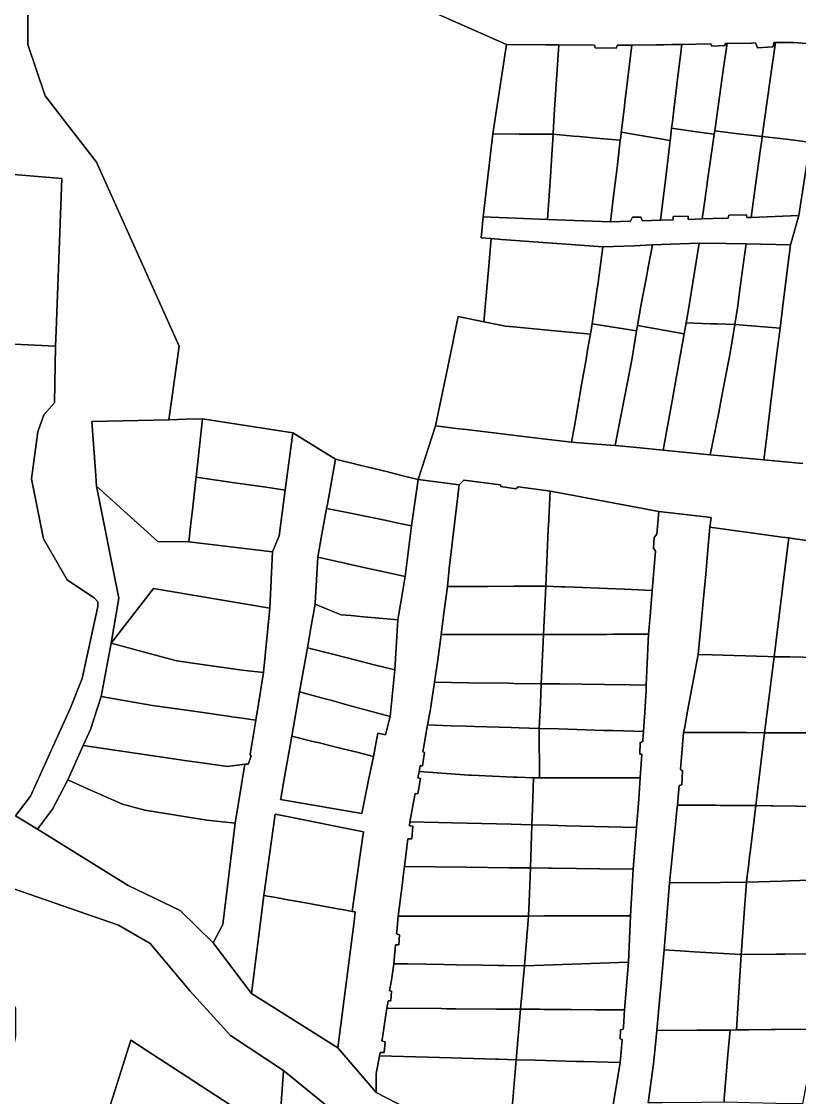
# Model space of a CAD drawing. Header units: inches. Extents: x 469561 to 471650, y 1000291 to 1003909.
# Drawn here: x 470104.8 to 470271.3, y 1002006.8 to 1002237.2 of the extents above; entities that cross this region are included whole.
import ezdxf

# ---------------------------------------------------------------- set-up
doc = ezdxf.new("R2010")
doc.units = ezdxf.units.IN
doc.header["$MEASUREMENT"] = 0
doc.layers.add('Gulele_10_08_New_Parcel', color=7, linetype='Continuous')

msp = doc.modelspace()

# ---------------------------------------------------------------- linework, layer by layer
at = {"layer": 'Gulele_10_08_New_Parcel'}
for points in [[(470106.0008, 1002258.5528), (470106.1759, 1002232.2769), (470109.8546, 1002221.241), (470120.8904, 1002207.0521), (470138.5829, 1002167.6382), (470136.3769, 1002151.9128), (470119.8862, 1002151.5084), (470120.6456, 1002140.9829), (470120.8817, 1002137.7104), (470125.6289, 1002113.7012), (470123.9652, 1002104.0712), (470121.8671, 1002092.6177), (470119.5447, 1002085.599), (470117.9852, 1002082.1286), (470114.7022, 1002074.8227), (470111.4486, 1002068.5138), (470108.2284, 1002064.2257), (470103.5434, 1002067.1297), (470106.7016, 1002071.3352), (470115.3233, 1002090.2178), (470117.7675, 1002096.5243), (470121.1767, 1002111.8938), (470121.1601, 1002112.901), (470120.426, 1002113.7259), (470114.5919, 1002117.6542), (470109.4887, 1002126.3828), (470106.9587, 1002139.2874), (470108.2681, 1002149.2858), (470109.5889, 1002152.9627), (470111.8673, 1002155.4981), (470112.0785, 1002167.6314), (470112.2044, 1002170.9335), (470113.4474, 1002203.5314), (470090.173, 1002205.474)], [(470155.5746, 1002255.7501), (470208.6057, 1002232.262), (470205.7076, 1002213.0865), (470203.6273, 1002195.3173), (470203.1854, 1002190.8662), (470205.3371, 1002190.6963), (470204.7464, 1002183.9745), (470203.7712, 1002172.8767), (470198.2992, 1002173.9984), (470197.4393, 1002169.8588), (470197.1251, 1002168.3462), (470194.9147, 1002157.7055), (470193.4336, 1002150.5752), (470189.6911, 1002139.125), (470186.7504, 1002139.8481), (470184.0204, 1002140.5195), (470183.2075, 1002140.7194), (470178.7438, 1002141.8171), (470176.9348, 1002142.2619), (470172.0478, 1002143.4637), (470162.8628, 1002149.0784), (470143.5768, 1002152.0894), (470140.0218, 1002152.0022), (470136.3769, 1002151.9128), (470138.5829, 1002167.6382), (470120.8904, 1002207.0521), (470109.8546, 1002221.241), (470106.1759, 1002232.2769), (470106.0008, 1002258.5528)], [(470275.7099, 1002232.2626), (470270.0651, 1002232.6652), (470269.4977, 1002232.7057), (470266.1744, 1002232.6438), (470265.8766, 1002232.6382), (470265.7054, 1002231.7282), (470262.356, 1002231.5584), (470261.9546, 1002232.5651), (470261.0027, 1002232.5474), (470255.8463, 1002232.4513), (470255.4469, 1002232.4439), (470255.4452, 1002232.0041), (470252.5941, 1002231.898), (470252.353, 1002232.3862), (470246.1284, 1002232.2703), (470245.886, 1002232.2658), (470243.938, 1002232.2295), (470242.2698, 1002232.1984), (470240.7002, 1002232.1691), (470235.4356, 1002232.071), (470232.4008, 1002232.0926), (470232.1054, 1002231.474), (470227.6113, 1002231.5376), (470227.4409, 1002232.1279), (470219.805, 1002232.1823), (470219.0692, 1002232.1875), (470217.0442, 1002232.2019), (470208.6057, 1002232.262), (470155.5746, 1002255.7501)], [(470272.0337, 1002142.5172), (470263.6929, 1002143.3113), (470264.2526, 1002147.8461), (470265.1459, 1002155.0835), (470266.2904, 1002164.356), (470266.5723, 1002166.6392), (470267.1733, 1002171.5085), (470267.6897, 1002175.6924), (470268.8292, 1002184.9247), (470269.3793, 1002189.3811), (470271.232, 1002195.6234), (470273.6318, 1002211.3535)], [(470101.8449, 1002168.1517), (470112.0785, 1002167.6314), (470111.8673, 1002155.4981), (470109.5889, 1002152.9627), (470108.2681, 1002149.2858), (470106.9587, 1002139.2874), (470109.4887, 1002126.3828), (470114.5919, 1002117.6542), (470120.426, 1002113.7259), (470121.1601, 1002112.901), (470121.1767, 1002111.8938), (470117.7675, 1002096.5243), (470115.3233, 1002090.2178), (470106.7016, 1002071.3352), (470103.5434, 1002067.1297)], [(470281.1725, 1002124.9359), (470269.845, 1002126.4813), (470269.0489, 1002126.5899), (470267.6484, 1002126.7826), (470259.9597, 1002127.8404), (470252.1829, 1002128.9103), (470252.4563, 1002130.9775), (470241.2284, 1002132.2374), (470219.9727, 1002136.246), (470217.9397, 1002136.6294), (470217.5174, 1002136.709), (470213.8407, 1002137.1713), (470211.1158, 1002137.514), (470210.6218, 1002137.1423), (470207.4007, 1002137.5877), (470207.3682, 1002137.9852), (470199.5035, 1002138.9742), (470198.4877, 1002137.9991), (470189.6911, 1002139.125), (470193.4336, 1002150.5752), (470197.8893, 1002150.0457), (470200.0742, 1002149.7861), (470215.2186, 1002147.9865), (470222.5502, 1002147.1153), (470226.0289, 1002146.85), (470231.9123, 1002146.4014), (470236.5211, 1002145.9476), (470242.1891, 1002145.3896), (470252.2291, 1002144.4011), (470254.6388, 1002144.172), (470261.274, 1002143.5412), (470263.6929, 1002143.3113), (470272.0337, 1002142.5172)], [(470228.6085, 1001987.9598), (470232.9416, 1002014.2568), (470233.1632, 1002016.6384), (470233.4032, 1002019.2167), (470232.9353, 1002019.3786), (470233.0412, 1002021.2662), (470233.6101, 1002021.4402), (470233.6461, 1002021.8273), (470233.8782, 1002025.5512), (470234.7219, 1002035.7787), (470235.1374, 1002045.6892), (470235.7047, 1002055.7145), (470236.4719, 1002064.6304), (470236.9155, 1002070.6633), (470237.2537, 1002075.2625), (470237.614, 1002080.2729), (470237.1592, 1002080.3327), (470237.2652, 1002082.8353), (470237.8093, 1002082.9889), (470237.8251, 1002083.2091), (470237.964, 1002085.1401), (470238.2113, 1002089.3313), (470238.4865, 1002093.9973), (470238.5499, 1002095.0713), (470238.7473, 1002099.7809), (470239.0432, 1002105.968), (470239.3663, 1002109.8514), (470239.8247, 1002115.3626), (470240.5255, 1002123.7872), (470240.083, 1002124.4374), (470240.2102, 1002126.7279), (470240.829, 1002127.4363), (470241.2284, 1002132.2374), (470252.4563, 1002130.9775), (470252.1829, 1002128.9103), (470251.6654, 1002123.3016), (470251.2569, 1002118.8741), (470250.7152, 1002113.0022), (470250.2121, 1002107.5494), (470249.6667, 1002101.6379), (470247.4008, 1002089.5284), (470246.7643, 1002086.1268), (470246.543, 1002084.944), (470245.8436, 1002077.0118), (470246.3098, 1002076.7149), (470246.1191, 1002073.7456), (470245.5482, 1002073.5673), (470245.1925, 1002069.4199), (470245.0864, 1002068.3642), (470244.7728, 1002065.2429), (470243.5176, 1002052.7508), (470243.002, 1002046.3956), (470242.353, 1002038.3948), (470241.8691, 1002032.9258), (470241.2493, 1002025.9211), (470240.8238, 1002021.1129), (470240.4481, 1002017.4416), (470240.0957, 1002013.9972), (470238.9792, 1002005.6724)], [(470103.5434, 1002067.1297), (470108.2284, 1002064.2257), (470127.6238, 1002052.2036), (470138.7998, 1002046.8461), (470145.8356, 1002039.8892), (470154.0655, 1002029.031), (470172.5513, 1002017.4421), (470180.7583, 1002007.8397), (470200.0557, 1001997.8849)], [(470091.3706, 1002006.4071), (470099.2437, 1002009.7174), (470100.9865, 1002011.6808), (470102.5309, 1002013.9958), (470103.6234, 1002019.9564), (470103.5737, 1002025.9225), (470098.3889, 1002033.9088), (470096.3445, 1002039.7803), (470097.1319, 1002043.5306), (470101.2866, 1002052.0857), (470125.5918, 1002043.6692), (470132.3651, 1002039.7407), (470140.8995, 1002029.5807), (470149.5694, 1002020.098), (470160.8931, 1002012.5554), (470159.8968, 1001998.4178), (470128.2293, 1002019.0501), (470124.8477, 1002008.4575), (470114.7485, 1001976.7202)], [(470172.9179, 1002002.7534), (470160.8931, 1002012.5554), (470149.5694, 1002020.098), (470140.8995, 1002029.5807), (470132.3651, 1002039.7407), (470125.5918, 1002043.6692), (470101.2866, 1002052.0857)]]:
    msp.add_lwpolyline(points, dxfattribs=at)
for points in [[(470205.7076, 1002213.0865), (470208.6057, 1002232.262), (470217.0442, 1002232.2019), (470219.0692, 1002232.1875), (470219.805, 1002232.1823), (470218.9225, 1002218.3234), (470218.6053, 1002213.3424), (470218.5842, 1002213.0113), (470212.3875, 1002213.0475), (470211.3316, 1002213.0537)], [(470218.5842, 1002213.0113), (470218.6053, 1002213.3424), (470218.9225, 1002218.3234), (470219.805, 1002232.1823), (470227.4409, 1002232.1279), (470227.6113, 1002231.5376), (470232.1054, 1002231.474), (470232.4008, 1002232.0926), (470235.4356, 1002232.071), (470234.5312, 1002224.5694), (470233.9675, 1002219.8936), (470233.8612, 1002219.0119), (470233.2337, 1002213.8073), (470233.194, 1002213.478), (470233.0661, 1002212.4173), (470232.9873, 1002211.7633), (470228.5799, 1002212.1452), (470224.1962, 1002212.525), (470222.9435, 1002212.6336)], [(470233.194, 1002213.478), (470233.2337, 1002213.8073), (470233.8612, 1002219.0119), (470233.9675, 1002219.8936), (470234.5312, 1002224.5694), (470235.4356, 1002232.071), (470240.7002, 1002232.1691), (470242.2698, 1002232.1984), (470243.938, 1002232.2295), (470245.886, 1002232.2658), (470246.1284, 1002232.2703), (470245.9837, 1002231.0669), (470245.0852, 1002223.592), (470244.4419, 1002218.2409), (470244.1326, 1002215.6673), (470243.9715, 1002214.3275), (470243.7134, 1002212.1802), (470243.6541, 1002211.687)], [(470243.9715, 1002214.3275), (470244.1326, 1002215.6673), (470244.4419, 1002218.2409), (470245.0852, 1002223.592), (470245.9837, 1002231.0669), (470246.1284, 1002232.2703), (470252.353, 1002232.3862), (470252.5941, 1002231.898), (470255.4452, 1002232.0041), (470255.4469, 1002232.4439), (470255.8463, 1002232.4513), (470255.1059, 1002227.2518), (470253.6266, 1002216.8636), (470253.182, 1002213.7413), (470253.082, 1002213.0388), (470249.3028, 1002213.5734)], [(470253.182, 1002213.7413), (470253.6266, 1002216.8636), (470255.1059, 1002227.2518), (470255.8463, 1002232.4513), (470261.0027, 1002232.5474), (470261.9546, 1002232.5651), (470262.356, 1002231.5584), (470265.7054, 1002231.7282), (470265.8766, 1002232.6382), (470266.1744, 1002232.6438), (470265.0763, 1002224.7602), (470263.3757, 1002212.5511), (470262.6899, 1002212.6311), (470257.6669, 1002213.2176)], [(470263.3757, 1002212.5511), (470265.0763, 1002224.7602), (470266.1744, 1002232.6438), (470269.4977, 1002232.7057), (470270.0651, 1002232.6652), (470275.7099, 1002232.2626), (470275.6452, 1002231.6074), (470275.0116, 1002231.516), (470274.8632, 1002227.1243), (470275.1849, 1002226.9476), (470273.6675, 1002211.5872), (470273.6318, 1002211.3535), (470272.3694, 1002211.5009), (470268.5069, 1002211.9519)], [(470203.6273, 1002195.3173), (470205.7076, 1002213.0865), (470211.3316, 1002213.0537), (470212.3875, 1002213.0475), (470218.5842, 1002213.0113), (470218.158, 1002206.3178), (470218.0775, 1002205.0548), (470217.424, 1002194.7918)], [(470217.424, 1002194.7918), (470218.0775, 1002205.0548), (470218.158, 1002206.3178), (470218.5842, 1002213.0113), (470222.9435, 1002212.6336), (470224.1962, 1002212.525), (470228.5799, 1002212.1452), (470232.9873, 1002211.7633), (470232.3552, 1002206.5207), (470232.277, 1002205.8724), (470232.1474, 1002204.7974), (470231.5404, 1002199.7623), (470230.8793, 1002194.2793)], [(470230.8793, 1002194.2793), (470231.5404, 1002199.7623), (470232.1474, 1002204.7974), (470232.277, 1002205.8724), (470232.3552, 1002206.5207), (470232.9873, 1002211.7633), (470233.0661, 1002212.4173), (470233.194, 1002213.478), (470243.6541, 1002211.687), (470242.7141, 1002203.868), (470241.6021, 1002194.6172), (470237.7039, 1002194.4944), (470237.4053, 1002195.2787), (470235.6034, 1002195.2787), (470235.1619, 1002194.4143)], [(470241.6021, 1002194.6172), (470242.7141, 1002203.868), (470243.6541, 1002211.687), (470243.7134, 1002212.1802), (470243.9715, 1002214.3275), (470249.3028, 1002213.5734), (470253.082, 1002213.0388), (470252.9337, 1002211.9977), (470251.6013, 1002202.6409), (470251.5655, 1002202.3894), (470250.7738, 1002196.8295), (470250.4987, 1002194.8976), (470247.5107, 1002194.8034), (470247.4852, 1002195.4696), (470244.3266, 1002195.4272), (470244.2691, 1002194.7012)], [(470250.4987, 1002194.8976), (470250.7738, 1002196.8295), (470251.5655, 1002202.3894), (470251.6013, 1002202.6409), (470252.9337, 1002211.9977), (470253.082, 1002213.0388), (470253.182, 1002213.7413), (470257.6669, 1002213.2176), (470262.6899, 1002212.6311), (470263.3757, 1002212.5511), (470263.2701, 1002211.7931), (470263.009, 1002209.9183), (470261.9203, 1002202.1027), (470260.9627, 1002195.2274), (470260.0718, 1002195.1993), (470260.0243, 1002195.7454), (470256.1873, 1002195.703), (470256.0864, 1002195.0737), (470252.8074, 1002194.9704)], [(470260.9627, 1002195.2274), (470261.9203, 1002202.1027), (470263.009, 1002209.9183), (470263.2701, 1002211.7931), (470263.3757, 1002212.5511), (470268.5069, 1002211.9519), (470272.3694, 1002211.5009), (470273.6318, 1002211.3535), (470271.232, 1002195.6234)], [(470089.4993, 1002168.7793), (470089.7166, 1002177.0355), (470089.7448, 1002178.1037), (470090.1194, 1002192.3342), (470090.2322, 1002196.621), (470090.173, 1002205.474), (470113.4474, 1002203.5314), (470112.2044, 1002170.9335), (470112.0785, 1002167.6314), (470101.8449, 1002168.1517), (470099.7675, 1002168.2573), (470092.8816, 1002168.6073), (470090.4549, 1002168.7307)], [(470203.1854, 1002190.8662), (470203.6273, 1002195.3173), (470217.424, 1002194.7918), (470230.8793, 1002194.2793), (470235.1619, 1002194.4143), (470235.6034, 1002195.2787), (470237.4053, 1002195.2787), (470237.7039, 1002194.4944), (470241.6021, 1002194.6172), (470244.2691, 1002194.7012), (470244.3266, 1002195.4272), (470247.4852, 1002195.4696), (470247.5107, 1002194.8034), (470250.4987, 1002194.8976), (470252.8074, 1002194.9704), (470256.0864, 1002195.0737), (470256.1873, 1002195.703), (470260.0243, 1002195.7454), (470260.0718, 1002195.1993), (470260.9627, 1002195.2274), (470271.232, 1002195.6234), (470269.3793, 1002189.3811), (470259.913, 1002189.5465), (470255.6499, 1002189.621), (470249.9505, 1002189.7206), (470249.861, 1002189.7171), (470245.733, 1002189.5548), (470239.8528, 1002189.3237), (470235.9849, 1002189.1717), (470229.2721, 1002188.9079), (470216.4448, 1002189.8663), (470207.5767, 1002190.529), (470205.3371, 1002190.6963)], [(470203.7712, 1002172.8767), (470204.7464, 1002183.9745), (470205.3371, 1002190.6963), (470207.5767, 1002190.529), (470216.4448, 1002189.8663), (470229.2721, 1002188.9079), (470228.2095, 1002181.2843), (470227.9573, 1002179.4744), (470227.7409, 1002177.9219), (470226.9765, 1002172.4374), (470226.584, 1002170.1923), (470216.7044, 1002171.1347), (470216.0515, 1002171.197), (470210.1076, 1002171.764), (470208.4088, 1002171.926)], [(470226.9765, 1002172.4374), (470227.7409, 1002177.9219), (470227.9573, 1002179.4744), (470228.2095, 1002181.2843), (470229.2721, 1002188.9079), (470235.9849, 1002189.1717), (470239.8528, 1002189.3237), (470238.9584, 1002184.5388), (470238.6385, 1002182.8277), (470237.4775, 1002176.6166), (470236.6293, 1002172.0793), (470236.4402, 1002170.9078)], [(470236.6293, 1002172.0793), (470237.4775, 1002176.6166), (470238.6385, 1002182.8277), (470238.9584, 1002184.5388), (470239.8528, 1002189.3237), (470245.733, 1002189.5548), (470249.861, 1002189.7171), (470247.4929, 1002175.0711), (470247.0997, 1002172.639), (470246.6763, 1002170.2895)], [(470247.0997, 1002172.639), (470247.4929, 1002175.0711), (470249.861, 1002189.7171), (470249.9505, 1002189.7206), (470255.6499, 1002189.621), (470259.913, 1002189.5465), (470259.4407, 1002186.0335), (470258.6026, 1002179.7999), (470258.2184, 1002176.9418), (470258.1293, 1002176.2793), (470257.5293, 1002172.2793), (470253.8041, 1002172.4078), (470252.3223, 1002172.4589)], [(470257.5293, 1002172.2793), (470258.1293, 1002176.2793), (470258.2184, 1002176.9418), (470258.6026, 1002179.7999), (470259.4407, 1002186.0335), (470259.913, 1002189.5465), (470269.3793, 1002189.3811), (470268.8292, 1002184.9247), (470267.6897, 1002175.6924), (470267.1733, 1002171.5085)], [(470193.4336, 1002150.5752), (470194.9147, 1002157.7055), (470197.1251, 1002168.3462), (470197.4393, 1002169.8588), (470198.2992, 1002173.9984), (470203.7712, 1002172.8767), (470208.4088, 1002171.926), (470210.1076, 1002171.764), (470216.0515, 1002171.197), (470216.7044, 1002171.1347), (470226.584, 1002170.1923), (470226.5244, 1002169.8514), (470226.0636, 1002167.2152), (470225.5737, 1002164.4125), (470224.5581, 1002158.6024), (470224.4706, 1002158.1016), (470223.1493, 1002150.5428), (470222.5502, 1002147.1153), (470215.2186, 1002147.9865), (470200.0742, 1002149.7861), (470197.8893, 1002150.0457)], [(470222.5502, 1002147.1153), (470223.1493, 1002150.5428), (470224.4706, 1002158.1016), (470224.5581, 1002158.6024), (470225.5737, 1002164.4125), (470226.0636, 1002167.2152), (470226.5244, 1002169.8514), (470226.584, 1002170.1923), (470226.9765, 1002172.4374), (470236.4402, 1002170.9078), (470235.5855, 1002165.6133), (470235.4993, 1002165.0793), (470233.9536, 1002157.0305), (470232.5494, 1002149.7186), (470231.9123, 1002146.4014), (470226.0289, 1002146.85)], [(470231.9123, 1002146.4014), (470232.5494, 1002149.7186), (470233.9536, 1002157.0305), (470235.4993, 1002165.0793), (470235.5855, 1002165.6133), (470236.4402, 1002170.9078), (470236.6293, 1002172.0793), (470246.6763, 1002170.2895), (470245.8267, 1002165.5751), (470245.5277, 1002163.9158), (470243.9525, 1002155.175), (470242.1891, 1002145.3896), (470236.5211, 1002145.9476)], [(470242.1891, 1002145.3896), (470243.9525, 1002155.175), (470245.5277, 1002163.9158), (470245.8267, 1002165.5751), (470246.6763, 1002170.2895), (470247.0997, 1002172.639), (470252.3223, 1002172.4589), (470253.8041, 1002172.4078), (470257.5293, 1002172.2793), (470256.7133, 1002167.4545), (470256.5189, 1002166.3049), (470256.4482, 1002165.8866), (470256.3793, 1002165.4793), (470256.0954, 1002164.0101), (470254.6593, 1002156.5793), (470254.061, 1002153.4897), (470252.7816, 1002147.1422), (470252.2291, 1002144.4011)], [(470252.2291, 1002144.4011), (470252.7816, 1002147.1422), (470254.061, 1002153.4897), (470254.6593, 1002156.5793), (470256.0954, 1002164.0101), (470256.3793, 1002165.4793), (470256.4482, 1002165.8866), (470256.5189, 1002166.3049), (470256.7133, 1002167.4545), (470257.5293, 1002172.2793), (470267.1733, 1002171.5085), (470266.5723, 1002166.6392), (470266.2904, 1002164.356), (470265.1459, 1002155.0835), (470264.2526, 1002147.8461), (470263.6929, 1002143.3113), (470261.274, 1002143.5412), (470254.6388, 1002144.172)], [(470119.8862, 1002151.5084), (470136.3769, 1002151.9128), (470140.0218, 1002152.0022), (470143.5768, 1002152.0894), (470142.1822, 1002139.5978), (470142.0669, 1002138.5645), (470141.4635, 1002133.1595), (470141.0747, 1002129.6777), (470140.6352, 1002125.7406), (470134.0209, 1002125.8328), (470120.8817, 1002137.7104), (470120.6456, 1002140.9829)], [(470142.1822, 1002139.5978), (470143.5768, 1002152.0894), (470162.8628, 1002149.0784), (470161.2644, 1002136.8542), (470157.1501, 1002137.4457), (470149.4302, 1002138.5557), (470148.9951, 1002138.6183)], [(470145.8356, 1002039.8892), (470147.8761, 1002043.8047), (470150.5777, 1002065.5469), (470152.6174, 1002078.1948), (470153.306, 1002078.1312), (470153.9418, 1002079.8705), (470153.7615, 1002080.2308), (470154.3914, 1002084.131), (470154.9478, 1002087.576), (470155.5091, 1002091.052), (470156.5995, 1002097.8035), (470157.9366, 1002111.5384), (470158.5403, 1002123.6481), (470159.9813, 1002127.0417), (470161.2644, 1002136.8542), (470162.8628, 1002149.0784), (470172.0478, 1002143.4637), (470170.2928, 1002133.834), (470170.1255, 1002132.9162), (470169.1219, 1002127.409), (470168.2247, 1002122.4862), (470167.6585, 1002112.6982), (470167.6406, 1002112.3891), (470166.7529, 1002107.3675), (470165.9927, 1002103.0671), (470164.3338, 1002093.6825), (470162.6546, 1002084.1836), (470161.1695, 1002075.7823), (470160.9576, 1002074.5838), (470160.289, 1002070.8014), (470160.2536, 1002070.601), (470177.6912, 1002067.5953), (470179.1052, 1002074.7093), (470180.1246, 1002079.838), (470181.1121, 1002084.8063), (470182.6923, 1002084.4414), (470183.7094, 1002088.3679), (470184.7004, 1002098.3427), (470185.362, 1002109.0613), (470185.7277, 1002111.2234), (470186.065, 1002113.2181), (470186.9307, 1002118.3371), (470188.2698, 1002129.1998), (470189.6911, 1002139.125), (470198.4877, 1002137.9991), (470196.3862, 1002120.0204), (470196.2338, 1002118.5169), (470195.9996, 1002116.2068), (470195.3132, 1002111.0103), (470195.0193, 1002108.7857), (470194.6341, 1002105.9332), (470194.319, 1002103.63), (470193.8263, 1002100.0292), (470193.234, 1002095.7057), (470192.2799, 1002089.5368), (470191.7363, 1002086.5536), (470190.8346, 1002081.6055), (470190.6851, 1002080.7852), (470191.1034, 1002080.657), (470190.6372, 1002077.7938), (470190.1362, 1002077.7732), (470189.9226, 1002076.601), (470189.6707, 1002075.2184), (470190.1929, 1002075.0867), (470189.6631, 1002071.7993), (470189.0599, 1002071.8667), (470187.9564, 1002065.8107), (470187.8485, 1002064.9344), (470188.6055, 1002064.8796), (470188.3512, 1002062.1861), (470187.5114, 1002062.1982), (470186.7751, 1002056.2204), (470186.5245, 1002054.1859), (470186.2804, 1002052.2047), (470185.4676, 1002045.6061), (470185.1606, 1002042.3264), (470185.1127, 1002041.814), (470185.7473, 1002041.6365), (470185.5566, 1002039.4944), (470184.8951, 1002039.4895), (470184.5152, 1002035.4311), (470183.9724, 1002031.9307), (470183.6115, 1002029.6033), (470184.0109, 1002029.5874), (470183.8837, 1002027.5089), (470183.2861, 1002027.5048), (470183.0374, 1002025.9013), (470182.0657, 1002019.6355), (470181.9539, 1002018.9144), (470182.6572, 1002018.7456), (470182.4452, 1002016.4339), (470181.567, 1002016.4192), (470181.4618, 1002015.7408), (470180.699, 1002011.8816), (470180.7583, 1002007.8397), (470172.5513, 1002017.4421), (470175.9889, 1002044.4775), (470176.25, 1002046.5313), (470175.5677, 1002046.6539), (470175.9332, 1002049.205), (470177.384, 1002059.3298), (470178.0057, 1002063.6685), (470160.9935, 1002067.0782), (470159.1394, 1002067.4498), (470156.7057, 1002050.0445), (470154.0655, 1002029.031)], [(470170.1255, 1002132.9162), (470170.2928, 1002133.834), (470172.0478, 1002143.4637), (470176.9348, 1002142.2619), (470178.7438, 1002141.8171), (470183.2075, 1002140.7194), (470184.0204, 1002140.5195), (470186.7504, 1002139.8481), (470189.6911, 1002139.125), (470188.2698, 1002129.1998), (470185.4687, 1002129.7735), (470182.9139, 1002130.2968), (470174.5309, 1002132.0139)], [(470140.6352, 1002125.7406), (470141.0747, 1002129.6777), (470141.4635, 1002133.1595), (470142.0669, 1002138.5645), (470142.1822, 1002139.5978), (470148.9951, 1002138.6183), (470149.4302, 1002138.5557), (470157.1501, 1002137.4457), (470161.2644, 1002136.8542), (470159.9813, 1002127.0417), (470158.5403, 1002123.6481)], [(470120.8817, 1002137.7104), (470134.0209, 1002125.8328), (470140.6352, 1002125.7406), (470158.5403, 1002123.6481), (470157.9366, 1002111.5384), (470133.0463, 1002115.7795), (470123.9652, 1002104.0712), (470125.6289, 1002113.7012)], [(470195.9996, 1002116.2068), (470196.2338, 1002118.5169), (470196.3862, 1002120.0204), (470198.4877, 1002137.9991), (470199.5035, 1002138.9742), (470207.3682, 1002137.9852), (470207.4007, 1002137.5877), (470210.6218, 1002137.1423), (470211.1158, 1002137.514), (470213.8407, 1002137.1713), (470217.5174, 1002136.709), (470217.9397, 1002136.6294), (470217.6011, 1002129.1941), (470217.5722, 1002128.558), (470217.0128, 1002116.275), (470212.5647, 1002116.2606), (470210.1961, 1002116.2529), (470204.6723, 1002116.2349), (470204.469, 1002116.2343)], [(470217.0128, 1002116.275), (470217.5722, 1002128.558), (470217.6011, 1002129.1941), (470217.9397, 1002136.6294), (470219.9727, 1002136.246), (470241.2284, 1002132.2374), (470240.829, 1002127.4363), (470240.2102, 1002126.7279), (470240.083, 1002124.4374), (470240.5255, 1002123.7872), (470239.8247, 1002115.3626), (470238.3242, 1002115.4226), (470233.9186, 1002115.5988), (470230.2044, 1002115.7474), (470223.2323, 1002116.0262), (470221.2111, 1002116.1071), (470220.2207, 1002116.1467)], [(470168.2247, 1002122.4862), (470169.1219, 1002127.409), (470170.1255, 1002132.9162), (470174.5309, 1002132.0139), (470182.9139, 1002130.2968), (470185.4687, 1002129.7735), (470188.2698, 1002129.1998), (470186.9307, 1002118.3371), (470182.7064, 1002119.2741), (470178.7344, 1002120.1551), (470174.5684, 1002121.0791), (470174.0412, 1002121.1961)], [(470249.6667, 1002101.6379), (470250.2121, 1002107.5494), (470250.7152, 1002113.0022), (470251.2569, 1002118.8741), (470251.6654, 1002123.3016), (470252.1829, 1002128.9103), (470259.9597, 1002127.8404), (470267.6484, 1002126.7826), (470269.0489, 1002126.5899), (470268.0741, 1002118.7004), (470265.9093, 1002101.1793), (470264.482, 1002101.2196), (470252.6757, 1002101.5529)], [(470265.9093, 1002101.1793), (470268.0741, 1002118.7004), (470269.0489, 1002126.5899), (470269.845, 1002126.4813), (470281.1725, 1002124.9359), (470280.4159, 1002120.1633), (470280.1618, 1002118.5609), (470279.8121, 1002116.3551), (470283.4716, 1002116.1026), (470293.7015, 1002115.3969), (470291.3793, 1002100.6793), (470278.6443, 1002100.9293), (470272.0685, 1002101.0584), (470269.2664, 1002101.1134)], [(470167.6406, 1002112.3891), (470167.6585, 1002112.6982), (470168.2247, 1002122.4862), (470174.0412, 1002121.1961), (470174.5684, 1002121.0791), (470178.7344, 1002120.1551), (470182.7064, 1002119.2741), (470186.9307, 1002118.3371), (470186.065, 1002113.2181), (470185.7277, 1002111.2234), (470185.362, 1002109.0613), (470183.896, 1002109.195), (470181.2625, 1002109.4352), (470177.3119, 1002109.7954), (470175.4006, 1002109.9697), (470173.2616, 1002110.1648), (470171.8404, 1002110.7272)], [(470194.6341, 1002105.9332), (470195.0193, 1002108.7857), (470195.3132, 1002111.0103), (470195.9996, 1002116.2068), (470204.469, 1002116.2343), (470204.6723, 1002116.2349), (470210.1961, 1002116.2529), (470212.5647, 1002116.2606), (470217.0128, 1002116.275), (470216.5427, 1002105.9504), (470210.6369, 1002105.9457), (470201.9658, 1002105.9389), (470196.4437, 1002105.9346)], [(470216.5427, 1002105.9504), (470217.0128, 1002116.275), (470220.2207, 1002116.1467), (470221.2111, 1002116.1071), (470223.2323, 1002116.0262), (470230.2044, 1002115.7474), (470233.9186, 1002115.5988), (470238.3242, 1002115.4226), (470239.8247, 1002115.3626), (470239.3663, 1002109.8514), (470239.0432, 1002105.968), (470231.4644, 1002105.9621), (470229.9997, 1002105.9609), (470223.1702, 1002105.9556), (470220.4694, 1002105.9534)], [(470123.9652, 1002104.0712), (470133.0463, 1002115.7795), (470157.9366, 1002111.5384), (470156.5995, 1002097.8035), (470152.0513, 1002098.3223), (470142.508, 1002099.6559), (470138.0765, 1002100.2751), (470132.4393, 1002101.7916)], [(470165.9927, 1002103.0671), (470166.7529, 1002107.3675), (470167.6406, 1002112.3891), (470171.8404, 1002110.7272), (470173.2616, 1002110.1648), (470175.4006, 1002109.9697), (470177.3119, 1002109.7954), (470181.2625, 1002109.4352), (470183.896, 1002109.195), (470185.362, 1002109.0613), (470184.7004, 1002098.3427), (470180.2924, 1002099.4559), (470178.9312, 1002099.7996), (470171.4508, 1002101.6887)], [(470193.234, 1002095.7057), (470193.8263, 1002100.0292), (470194.319, 1002103.63), (470194.6341, 1002105.9332), (470196.4437, 1002105.9346), (470201.9658, 1002105.9389), (470210.6369, 1002105.9457), (470216.5427, 1002105.9504), (470216.0617, 1002095.3861), (470210.2109, 1002095.468), (470209.1179, 1002095.4833), (470200.4995, 1002095.604)], [(470238.7473, 1002099.7809), (470238.5499, 1002095.0713), (470235.0004, 1002095.121), (470229.6278, 1002095.1962), (470229.6234, 1002095.1963), (470220.1016, 1002095.3296), (470216.0617, 1002095.3861), (470216.5427, 1002105.9504), (470220.4694, 1002105.9534), (470223.1702, 1002105.9556), (470229.9997, 1002105.9609), (470231.4644, 1002105.9621), (470239.0432, 1002105.968)], [(470121.8671, 1002092.6177), (470123.9652, 1002104.0712), (470132.4393, 1002101.7916), (470138.0765, 1002100.2751), (470142.508, 1002099.6559), (470152.0513, 1002098.3223), (470156.5995, 1002097.8035), (470155.5091, 1002091.052), (470154.9478, 1002087.576), (470151.5408, 1002088.0637), (470149.8062, 1002088.3121), (470149.5762, 1002088.345), (470141.6199, 1002089.484), (470140.1043, 1002089.701), (470132.854, 1002090.7389)], [(470164.3338, 1002093.6825), (470165.9927, 1002103.0671), (470171.4508, 1002101.6887), (470178.9312, 1002099.7996), (470180.2924, 1002099.4559), (470184.7004, 1002098.3427), (470183.7094, 1002088.3679), (470178.918, 1002089.6821), (470177.8997, 1002089.9615), (470173.9804, 1002091.0365), (470171.0082, 1002091.8518), (470170.3991, 1002092.0188), (470169.84, 1002092.1722)], [(470246.543, 1002084.944), (470246.7643, 1002086.1268), (470247.4008, 1002089.5284), (470249.6667, 1002101.6379), (470252.6757, 1002101.5529), (470264.482, 1002101.2196), (470265.9093, 1002101.1793), (470263.8221, 1002084.8978), (470259.9555, 1002084.9082), (470251.4204, 1002084.931)], [(470263.8221, 1002084.8978), (470265.9093, 1002101.1793), (470269.2664, 1002101.1134), (470272.0685, 1002101.0584), (470278.6443, 1002100.9293), (470291.3793, 1002100.6793), (470290.7466, 1002084.8259), (470276.1071, 1002084.865), (470268.2275, 1002084.8861), (470267.6588, 1002084.8876), (470267.454, 1002084.8881)], [(470191.7363, 1002086.5536), (470192.2799, 1002089.5368), (470193.234, 1002095.7057), (470200.4995, 1002095.604), (470209.1179, 1002095.4833), (470210.2109, 1002095.468), (470216.0617, 1002095.3861), (470215.8673, 1002091.1179), (470215.6262, 1002085.8231), (470211.3338, 1002085.9544), (470209.6426, 1002086.0061), (470201.8309, 1002086.2449), (470199.9972, 1002086.301), (470196.6952, 1002086.402)], [(470162.6546, 1002084.1836), (470164.3338, 1002093.6825), (470169.84, 1002092.1722), (470170.3991, 1002092.0188), (470171.0082, 1002091.8518), (470173.9804, 1002091.0365), (470177.8997, 1002089.9615), (470178.918, 1002089.6821), (470183.7094, 1002088.3679), (470182.6923, 1002084.4414), (470181.1121, 1002084.8063), (470180.1246, 1002079.838), (470177.7039, 1002080.4401), (470176.9422, 1002080.6296), (470173.3007, 1002081.5354), (470170.7305, 1002082.1747), (470168.5942, 1002082.7061), (470167.2035, 1002083.0521)], [(470238.2113, 1002089.3313), (470237.964, 1002085.1401), (470231.4774, 1002085.3384), (470230.1768, 1002085.3782), (470229.3878, 1002085.4023), (470221.7685, 1002085.6353), (470219.8133, 1002085.6951), (470215.6262, 1002085.8231), (470215.8673, 1002091.1179), (470216.0617, 1002095.3861), (470220.1016, 1002095.3296), (470229.6234, 1002095.1963), (470229.6278, 1002095.1962), (470235.0004, 1002095.121), (470238.5499, 1002095.0713), (470238.4865, 1002093.9973)], [(470117.9852, 1002082.1286), (470119.5447, 1002085.599), (470121.8671, 1002092.6177), (470132.854, 1002090.7389), (470140.1043, 1002089.701), (470141.6199, 1002089.484), (470149.5762, 1002088.345), (470149.8062, 1002088.3121), (470151.5408, 1002088.0637), (470154.9478, 1002087.576), (470154.3914, 1002084.131), (470153.7615, 1002080.2308), (470153.9418, 1002079.8705), (470153.306, 1002078.1312), (470152.6174, 1002078.1948), (470148.8875, 1002077.6434), (470143.883, 1002078.3698), (470139.6702, 1002078.9812), (470137.8136, 1002079.2507)], [(470189.9226, 1002076.601), (470190.1362, 1002077.7732), (470190.6372, 1002077.7938), (470191.1034, 1002080.657), (470190.6851, 1002080.7852), (470190.8346, 1002081.6055), (470191.7363, 1002086.5536), (470196.6952, 1002086.402), (470199.9972, 1002086.301), (470201.8309, 1002086.2449), (470209.6426, 1002086.0061), (470211.3338, 1002085.9544), (470215.6262, 1002085.8231), (470215.6518, 1002075.2274), (470215.2976, 1002075.2268), (470214.5164, 1002075.2513), (470214.4334, 1002075.2539), (470210.8879, 1002075.3652), (470210.4393, 1002075.3793), (470210.0882, 1002075.3944), (470201.1293, 1002075.7793), (470200.5857, 1002075.8192)], [(470160.2536, 1002070.601), (470160.289, 1002070.8014), (470160.9576, 1002074.5838), (470161.1695, 1002075.7823), (470162.6546, 1002084.1836), (470167.2035, 1002083.0521), (470168.5942, 1002082.7061), (470170.7305, 1002082.1747), (470173.3007, 1002081.5354), (470176.9422, 1002080.6296), (470177.7039, 1002080.4401), (470180.1246, 1002079.838), (470179.1052, 1002074.7093), (470177.6912, 1002067.5953)], [(470215.6262, 1002085.8231), (470219.8133, 1002085.6951), (470221.7685, 1002085.6353), (470229.3878, 1002085.4023), (470230.1768, 1002085.3782), (470231.4774, 1002085.3384), (470237.964, 1002085.1401), (470237.8251, 1002083.2091), (470237.8093, 1002082.9889), (470237.2652, 1002082.8353), (470237.1592, 1002080.3327), (470237.614, 1002080.2729), (470237.2537, 1002075.2625), (470237.1215, 1002075.2623), (470229.2014, 1002075.2494), (470219.2399, 1002075.2332), (470218.208, 1002075.2315), (470215.6518, 1002075.2274)], [(470262.6927, 1002075.3085), (470261.9825, 1002069.283), (470254.3838, 1002069.345), (470253.5201, 1002069.352), (470245.1925, 1002069.4199), (470245.5482, 1002073.5673), (470246.1191, 1002073.7456), (470246.3098, 1002076.7149), (470245.8436, 1002077.0118), (470246.543, 1002084.944), (470251.4204, 1002084.931), (470259.9555, 1002084.9082), (470263.8221, 1002084.8978)], [(470290.7466, 1002084.8259), (470286.4021, 1002068.9831), (470275.8573, 1002069.1126), (470265.6695, 1002069.2377), (470265.575, 1002069.2389), (470265.1146, 1002069.2445), (470261.9825, 1002069.283), (470262.6927, 1002075.3085), (470263.8221, 1002084.8978), (470267.454, 1002084.8881), (470267.6588, 1002084.8876), (470268.2275, 1002084.8861), (470276.1071, 1002084.865)], [(470114.7022, 1002074.8227), (470117.9852, 1002082.1286), (470137.8136, 1002079.2507), (470139.6702, 1002078.9812), (470143.883, 1002078.3698), (470148.8875, 1002077.6434), (470152.6174, 1002078.1948), (470150.5777, 1002065.5469), (470144.5075, 1002066.1607), (470131.2076, 1002068.3433), (470126.4333, 1002069.5709), (470118.658, 1002073.0494)], [(470108.2284, 1002064.2257), (470111.4486, 1002068.5138), (470114.7022, 1002074.8227), (470118.658, 1002073.0494), (470126.4333, 1002069.5709), (470131.2076, 1002068.3433), (470144.5075, 1002066.1607), (470150.5777, 1002065.5469), (470147.8761, 1002043.8047), (470145.8356, 1002039.8892), (470138.7998, 1002046.8461), (470127.6238, 1002052.2036)], [(470187.9564, 1002065.8107), (470189.0599, 1002071.8667), (470189.6631, 1002071.7993), (470190.1929, 1002075.0867), (470189.6707, 1002075.2184), (470189.9226, 1002076.601), (470200.5857, 1002075.8192), (470201.1293, 1002075.7793), (470210.0882, 1002075.3944), (470210.4393, 1002075.3793), (470210.8879, 1002075.3652), (470214.4334, 1002075.2539), (470214.1941, 1002068.6379), (470214.0689, 1002065.1754), (470209.6154, 1002065.2838), (470209.6111, 1002065.2839), (470200.1498, 1002065.5141), (470200.1346, 1002065.5144)], [(470214.0689, 1002065.1754), (470214.1941, 1002068.6379), (470214.4334, 1002075.2539), (470214.5164, 1002075.2513), (470215.2976, 1002075.2268), (470215.6518, 1002075.2274), (470218.208, 1002075.2315), (470219.2399, 1002075.2332), (470229.2014, 1002075.2494), (470237.1215, 1002075.2623), (470237.2537, 1002075.2625), (470236.9155, 1002070.6633), (470236.4719, 1002064.6304), (470221.4642, 1002064.9955), (470217.763, 1002065.0856)], [(470254.439, 1002052.8359), (470243.5176, 1002052.7508), (470244.7728, 1002065.2429), (470245.0864, 1002068.3642), (470245.1925, 1002069.4199), (470253.5201, 1002069.352), (470254.3838, 1002069.345), (470261.9825, 1002069.283), (470260.9054, 1002060.3722), (470260.5847, 1002057.7202), (470260.4778, 1002056.8364), (470260.1559, 1002054.1745), (470259.9993, 1002052.8793)], [(470267.6609, 1002053.1368), (470259.9993, 1002052.8793), (470260.1559, 1002054.1745), (470260.4778, 1002056.8364), (470260.5847, 1002057.7202), (470260.9054, 1002060.3722), (470261.9825, 1002069.283), (470265.1146, 1002069.2445), (470265.575, 1002069.2389), (470265.6695, 1002069.2377), (470275.8573, 1002069.1126), (470286.4021, 1002068.9831), (470283.9047, 1002060.737), (470283.2548, 1002060.6063), (470282.3226, 1002057.8072), (470282.8274, 1002057.1799), (470281.7462, 1002053.6102), (470273.6684, 1002053.3387), (470269.158, 1002053.1871)], [(470156.7057, 1002050.0445), (470159.1394, 1002067.4498), (470160.9935, 1002067.0782), (470178.0057, 1002063.6685), (470177.384, 1002059.3298), (470175.9332, 1002049.205), (470175.5677, 1002046.6539), (470173.4692, 1002047.0312), (470172.8801, 1002047.1371), (470164.8345, 1002048.5833), (470161.7914, 1002049.1303), (470158.8735, 1002049.6548), (470157.8932, 1002049.831)], [(470186.7751, 1002056.2204), (470187.5114, 1002062.1982), (470188.3512, 1002062.1861), (470188.6055, 1002064.8796), (470187.8485, 1002064.9344), (470187.9564, 1002065.8107), (470200.1346, 1002065.5144), (470200.1498, 1002065.5141), (470209.6111, 1002065.2839), (470209.6154, 1002065.2838), (470214.0689, 1002065.1754), (470213.7349, 1002055.9417), (470209.6824, 1002055.9836), (470209.2677, 1002055.9878), (470209.2231, 1002055.9883), (470200.003, 1002056.0836), (470199.9824, 1002056.0838)], [(470213.7349, 1002055.9417), (470214.0689, 1002065.1754), (470217.763, 1002065.0856), (470221.4642, 1002064.9955), (470236.4719, 1002064.6304), (470235.7047, 1002055.7145), (470228.5634, 1002055.7883), (470223.5755, 1002055.8399), (470218.4495, 1002055.8929), (470217.7037, 1002055.9006)], [(470185.4676, 1002045.6061), (470186.2804, 1002052.2047), (470186.5245, 1002054.1859), (470186.7751, 1002056.2204), (470199.9824, 1002056.0838), (470200.003, 1002056.0836), (470209.2231, 1002055.9883), (470209.2677, 1002055.9878), (470209.6824, 1002055.9836), (470213.7349, 1002055.9417), (470213.5337, 1002050.3781), (470213.3628, 1002045.6528), (470209.2496, 1002045.6459), (470201.7183, 1002045.6333), (470200.0091, 1002045.6304), (470195.0905, 1002045.6222)], [(470213.3628, 1002045.6528), (470213.5337, 1002050.3781), (470213.7349, 1002055.9417), (470217.7037, 1002055.9006), (470218.4495, 1002055.8929), (470223.5755, 1002055.8399), (470228.5634, 1002055.7883), (470235.7047, 1002055.7145), (470235.1374, 1002045.6892), (470217.7176, 1002045.6601), (470216.64, 1002045.6583)], [(470242.353, 1002038.3948), (470243.002, 1002046.3956), (470243.5176, 1002052.7508), (470254.439, 1002052.8359), (470259.9993, 1002052.8793), (470259.5952, 1002047.2707), (470258.9409, 1002038.1902), (470258.8846, 1002037.4084), (470248.7724, 1002038.0118), (470245.8006, 1002038.1891)], [(470258.8846, 1002037.4084), (470258.9409, 1002038.1902), (470259.5952, 1002047.2707), (470259.9993, 1002052.8793), (470267.6609, 1002053.1368), (470269.158, 1002053.1871), (470273.6684, 1002053.3387), (470281.7462, 1002053.6102), (470281.6293, 1002053.0793), (470280.9646, 1002049.3573), (470280.5156, 1002046.8428), (470279.9919, 1002046.6531), (470279.441, 1002043.642), (470279.8954, 1002043.3699), (470279.5812, 1002041.6102), (470278.8654, 1002037.6013), (470268.2629, 1002037.4989), (470266.4415, 1002037.4814)], [(470154.0655, 1002029.031), (470156.7057, 1002050.0445), (470157.8932, 1002049.831), (470158.8735, 1002049.6548), (470161.7914, 1002049.1303), (470164.8345, 1002048.5833), (470172.8801, 1002047.1371), (470173.4692, 1002047.0312), (470175.5677, 1002046.6539), (470176.25, 1002046.5313), (470175.9889, 1002044.4775), (470172.5513, 1002017.4421)], [(470184.5152, 1002035.4311), (470184.8951, 1002039.4895), (470185.5566, 1002039.4944), (470185.7473, 1002041.6365), (470185.1127, 1002041.814), (470185.1606, 1002042.3264), (470185.4676, 1002045.6061), (470195.0905, 1002045.6222), (470200.0091, 1002045.6304), (470201.7183, 1002045.6333), (470209.2496, 1002045.6459), (470213.3628, 1002045.6528), (470212.4414, 1002034.9639), (470212.4004, 1002034.9624), (470208.2375, 1002035.0324), (470206.7577, 1002035.0572), (470203.5637, 1002035.1109), (470197.9579, 1002035.2052), (470195.1832, 1002035.2518), (470187.5146, 1002035.3807)], [(470212.4414, 1002034.9639), (470213.3628, 1002045.6528), (470216.64, 1002045.6583), (470217.7176, 1002045.6601), (470235.1374, 1002045.6892), (470234.7219, 1002035.7787), (470218.5988, 1002035.1891), (470216.6543, 1002035.118)], [(470240.8238, 1002021.1129), (470241.2493, 1002025.9211), (470241.8691, 1002032.9258), (470242.353, 1002038.3948), (470245.8006, 1002038.1891), (470248.7724, 1002038.0118), (470258.8846, 1002037.4084), (470257.8398, 1002021.2551), (470256.4702, 1002021.2437), (470252.341, 1002021.2092), (470249.3962, 1002021.1846)], [(470211.6433, 1002025.7043), (470212.4414, 1002034.9639), (470216.6543, 1002035.118), (470218.5988, 1002035.1891), (470234.7219, 1002035.7787), (470233.8782, 1002025.5512), (470231.5715, 1002025.5671), (470228.8162, 1002025.5861), (470227.6793, 1002025.5939), (470222.4798, 1002025.6297), (470216.7164, 1002025.6694), (470215.8432, 1002025.6754)], [(470257.8398, 1002021.2551), (470258.8846, 1002037.4084), (470266.4415, 1002037.4814), (470268.2629, 1002037.4989), (470278.8654, 1002037.6013), (470278.7663, 1002037.0465), (470276.4314, 1002028.8148), (470275.299, 1002024.8227), (470274.9912, 1002021.4536), (470266.1511, 1002021.3513), (470265.2417, 1002021.3408), (470260.4836, 1002021.2857)], [(470183.0374, 1002025.9013), (470183.2861, 1002027.5048), (470183.8837, 1002027.5089), (470184.0109, 1002029.5874), (470183.6115, 1002029.6033), (470183.9724, 1002031.9307), (470184.5152, 1002035.4311), (470187.5146, 1002035.3807), (470195.1832, 1002035.2518), (470197.9579, 1002035.2052), (470203.5637, 1002035.1109), (470206.7577, 1002035.0572), (470208.2375, 1002035.0324), (470212.4004, 1002034.9624), (470212.4414, 1002034.9639), (470211.6433, 1002025.7043), (470208.0811, 1002025.7288), (470206.601, 1002025.739), (470206.4955, 1002025.7398), (470197.7997, 1002025.7996), (470195.7577, 1002025.8137), (470194.6436, 1002025.8214)], [(470181.4618, 1002015.7408), (470181.567, 1002016.4192), (470182.4452, 1002016.4339), (470182.6572, 1002018.7456), (470181.9539, 1002018.9144), (470182.0657, 1002019.6355), (470183.0374, 1002025.9013), (470194.6436, 1002025.8214), (470195.7577, 1002025.8137), (470197.7997, 1002025.7996), (470206.4955, 1002025.7398), (470206.601, 1002025.739), (470208.0811, 1002025.7288), (470211.6433, 1002025.7043), (470210.7117, 1002014.8976), (470206.8831, 1002015.008), (470206.2401, 1002015.0265), (470196.8522, 1002015.2971)], [(470210.7117, 1002014.8976), (470211.6433, 1002025.7043), (470215.8432, 1002025.6754), (470216.7164, 1002025.6694), (470222.4798, 1002025.6297), (470227.6793, 1002025.5939), (470228.8162, 1002025.5861), (470231.5715, 1002025.5671), (470233.8782, 1002025.5512), (470233.6461, 1002021.8273), (470233.6101, 1002021.4402), (470233.0412, 1002021.2662), (470232.9353, 1002019.3786), (470233.4032, 1002019.2167), (470233.1632, 1002016.6384), (470232.9416, 1002014.2568), (470225.1834, 1002014.4804), (470223.6092, 1002014.5258), (470214.7363, 1002014.7816)], [(470238.9792, 1002005.6724), (470240.0957, 1002013.9972), (470240.4481, 1002017.4416), (470240.8238, 1002021.1129), (470249.3962, 1002021.1846), (470252.341, 1002021.2092), (470256.4702, 1002021.2437), (470256.0352, 1002015.9972), (470255.2503, 1002006.5312), (470255.1868, 1002005.7654), (470250.3666, 1002005.7377), (470242.0007, 1002005.6897)], [(470255.1868, 1002005.7654), (470255.2503, 1002006.5312), (470256.0352, 1002015.9972), (470256.4702, 1002021.2437), (470257.8398, 1002021.2551), (470260.4836, 1002021.2857), (470265.2417, 1002021.3408), (470266.1511, 1002021.3513), (470274.9912, 1002021.4536), (470273.4776, 1002013.3259), (470272.0031, 1002005.4086), (470266.2844, 1002005.5299), (470260.7773, 1002005.6468)], [(470114.7485, 1001976.7202), (470124.8477, 1002008.4575), (470128.2293, 1002019.0501), (470159.8968, 1001998.4178), (470158.3004, 1001991.3935), (470155.3796, 1001984.5951), (470154.5181, 1001982.5897), (470153.6708, 1001980.6176), (470144.8904, 1001966.4095), (470138.1522, 1001968.6051), (470134.9361, 1001969.653), (470123.5782, 1001973.3539)], [(470180.699, 1002011.8816), (470181.4618, 1002015.7408), (470196.8522, 1002015.2971), (470206.2401, 1002015.0265), (470206.8831, 1002015.008), (470210.7117, 1002014.8976), (470209.9677, 1002006.2664), (470209.8403, 1002004.7881), (470209.4352, 1002000.0877), (470209.3379, 1001998.9589), (470208.9028, 1001993.9118), (470200.0557, 1001997.8849), (470180.7583, 1002007.8397)], [(470208.9028, 1001993.9118), (470209.3379, 1001998.9589), (470209.4352, 1002000.0877), (470209.8403, 1002004.7881), (470209.9677, 1002006.2664), (470210.7117, 1002014.8976), (470214.7363, 1002014.7816), (470223.6092, 1002014.5258), (470225.1834, 1002014.4804), (470232.9416, 1002014.2568), (470228.6085, 1001987.9598), (470227.5355, 1001986.9259), (470212.5347, 1001992.5501), (470209.0326, 1001993.8631)], [(470144.8904, 1001966.4095), (470153.6708, 1001980.6176), (470154.5181, 1001982.5897), (470155.3796, 1001984.5951), (470158.3004, 1001991.3935), (470159.8968, 1001998.4178), (470160.8931, 1002012.5554), (470172.9179, 1002002.7534), (470170.9992, 1001999.5568), (470166.0304, 1001991.279), (470162.7338, 1001985.7869), (470160.4556, 1001980.6975), (470147.8438, 1001959.7045)]]:
    msp.add_lwpolyline(points, close=True, dxfattribs=at)

doc.saveas('drawing.dxf')
